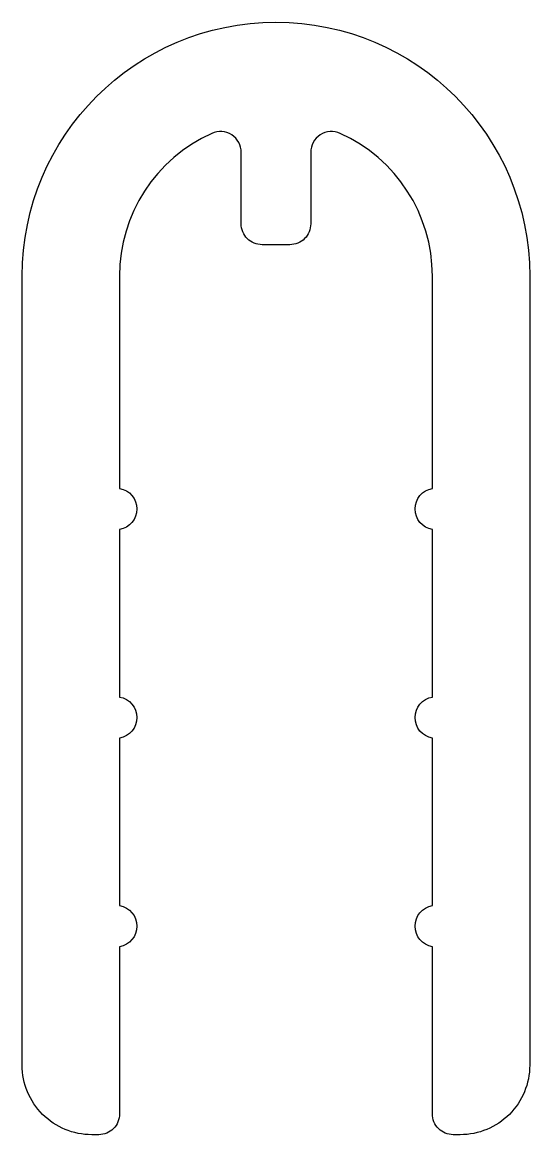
# Model space of a CAD drawing. Extents: x 1174.2 to 1181.5, y -2.3 to 13.7.
import ezdxf

# ---------------------------------------------------------------- set-up
doc = ezdxf.new("R2010")
doc.units = 0
doc.header["$LTSCALE"] = 15
doc.layers.get('0').update_dxf_attribs({"linetype": 'CONTINUOUS'})

msp = doc.modelspace()

# ---------------------------------------------------------------- linework, layer by layer
at = {"ltscale": 0.05}
msp.add_lwpolyline([(1177.356, 10.782), (1177.356, 11.81, 0.544205), (1176.933, 12.084, 0.295165), (1175.606, 10.032), (1175.606, 6.977, -0.845154), (1175.606, 6.386), (1175.606, 3.977, -0.845154), (1175.606, 3.386), (1175.606, 0.977, -0.845154), (1175.606, 0.386), (1175.606, -2.018, -0.414214), (1175.306, -2.318), (1175.206, -2.318, -0.414214), (1174.206, -1.318), (1174.206, 10.032, -1), (1181.506, 10.032), (1181.506, -1.318, -0.414214), (1180.506, -2.318), (1180.406, -2.318, -0.414214), (1180.106, -2.018), (1180.106, 0.386, -0.845154), (1180.106, 0.977), (1180.106, 3.386, -0.845154), (1180.106, 3.977), (1180.106, 6.386, -0.845154), (1180.106, 6.977), (1180.106, 10.032, 0.295165), (1178.779, 12.084, 0.544205), (1178.356, 11.81), (1178.356, 10.782, -0.414214), (1178.056, 10.482), (1177.656, 10.482, -0.414214)], format="xyb", close=True, dxfattribs=at)

doc.saveas('drawing.dxf')
